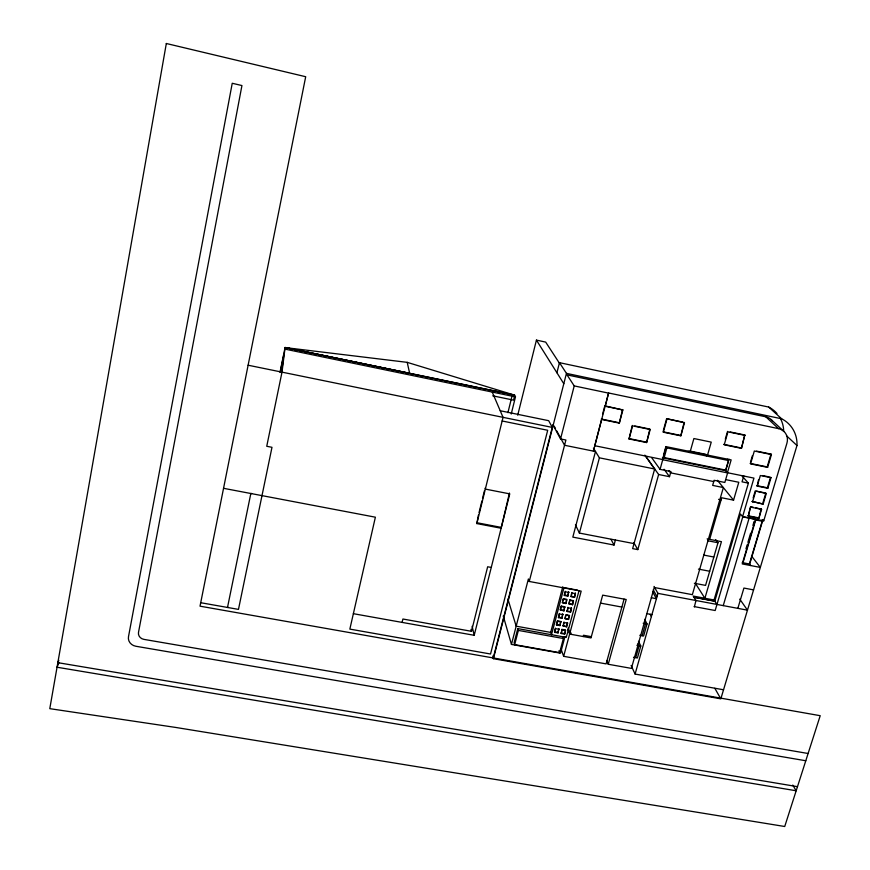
<?xml version="1.0" encoding="UTF-8"?>
<svg xmlns="http://www.w3.org/2000/svg" width="870" height="870" viewBox="0 0 870 870"><rect width="100%" height="100%" fill="white"/><g stroke="black" fill="none" stroke-linecap="round" stroke-linejoin="round"><path stroke-width="1.3" d="M281.51 373.11L283.848 354.579L280.39 371.436M511.223 414.022L515.475 396.872L514.616 395.089L285.099 347.489L282 372.142L266.742 446.277L271.984 447.31L238.478 609.391L200.72 602.714M279.977 372.436L285.099 347.489M284.892 349.098L515.475 396.872M409.661 373.36L407.214 362.355L285.088 347.576L514.594 395.154L407.214 362.355M402.103 622.409L402.908 619.016L471.475 631.305L487.657 566.772L491.267 567.447M509.439 493.018L501.12 528.242L476.825 523.577L478.446 515.018M479.076 512.463L481.904 500.989M482.535 498.434L484.427 490.789M476.825 523.577L503.045 417.35L492.257 392.131M507.917 412.674L511.984 396.22L511.147 394.458M517.715 415.197L536.431 340.116L545.675 342.095L559.671 363.573M353.372 613.687L474.204 635.296L509.766 493.877L485.329 489.092L485.058 488.233M556.909 372.741L559.475 362.67L768.699 407.062A31.711 29.199 -39.3 0 1 776.986 413.5M493.268 657.959L552.287 427.42L548.687 420.688L500.217 410.738M768.699 407.062L781.651 418.796A32.636 29.95 -39 0 1 796.974 445.516L720.817 698.827L493.388 658.688L566.457 373.371L559.475 362.67M624.084 599.115L606.118 663.886L563.651 656.317L581.182 591.132L529.254 581.464L565.891 440.024L560.541 438.937L574.222 385.91L567.033 374.883L765.839 416.817A12.626 11.625 -40 0 1 772.255 420.765M565.032 636.361L560.519 653.174L511.451 644.42L528.384 578.974L529.254 581.464M579.029 590.73L566.261 637.395L517.802 628.597L514.126 642.778L514.67 644.637L559.606 652.652L563.39 638.526L562.705 636.699M514.67 644.637L518.357 630.413L517.802 628.597M602.573 414.24L604.476 407.04M594.765 445.897L601.594 419.46L619.32 423.124L622.855 409.955L604.791 405.833M605.205 406.431L608.271 394.186M593.383 451.117L608.598 392.979L778.476 428.627A12.996 11.908 -39.7 0 1 786.904 443.276L763.74 520.836L742.599 516.639L753.953 478.108L727.429 472.714L731.148 459.893L665.876 446.604L663.538 455.053M577.647 590.164L564.01 587.62L551.493 634.73L550.666 632.403L562.781 586.761M634.034 543.609L579.398 533.071L599.397 457.827L593.438 448.159M554.745 630.554L555.386 628.118M559.997 625.606L560.78 621.419L559.997 625.606L556.561 624.986L557.018 622.006M561.955 618.265L562.738 614.068L561.955 618.265L558.518 617.646L559.301 613.437M563.923 610.914L564.706 606.705L563.923 610.914L560.28 609.761L561.259 606.075L563.553 606.499M562.564 601.148L563.227 598.68M567.871 596.124L568.643 591.915L567.871 596.124L564.412 595.493L564.869 592.514M556.561 624.986L557.344 620.788L559.627 621.202M558.518 617.646L559.497 613.959L562.944 614.59M560.476 610.272L561.259 606.075M564.412 595.493L565.196 591.274M558.051 632.936L558.823 628.738L558.051 632.936L554.614 632.316L555.582 628.651L559.018 629.271M565.891 603.53L566.881 599.832L563.423 599.191L562.444 602.888L565.891 603.53L566.674 599.321L564.369 598.897M561.237 633.512L562.02 629.314L561.237 633.512L564.663 634.132L565.652 630.478L562.216 629.847M563.325 624.442L563.977 621.996M565.609 615.884L564.956 618.331L568.599 619.483L565.163 618.853L565.935 614.655L568.23 615.079M570.568 612.132L571.34 607.923L570.568 612.132L567.12 611.501L567.903 607.293M572.547 604.759L573.319 600.55L572.547 604.759L568.893 603.606L569.883 599.908L572.177 600.343M571.198 594.982L571.862 592.514M563.194 626.193L564.173 622.529L567.61 623.148L566.631 626.813L562.999 625.66L566.631 626.813M567.12 611.501L568.11 607.815L571.557 608.445M569.1 604.117L569.883 599.908M619.32 423.124L622.55 409.531M564.663 634.132L565.446 629.945L563.162 629.521M566.424 626.28L567.403 622.626L567.61 623.148M568.393 618.961L569.371 615.286L568.599 619.483M574.526 597.364L575.309 593.155L574.526 597.364L571.079 596.722L572.068 593.014L575.516 593.655M570.698 634.274L571.046 632.99L569.981 632.794L568.121 627.999M629.043 438.958L632.577 425.865L650.184 429.508L646.617 442.558L629.043 438.958L632.262 425.43M583.183 636.535L583.531 635.252L591.339 636.666M556.778 430.944L564.532 445.266L595.482 451.541L572.819 537.116L614.035 545.044L615.405 540.02M646.617 442.558L649.857 429.073L634.774 425.952M663.353 430.476L666.605 418.709L684.472 422.787L680.829 435.837L663.342 432.227L666.953 419.133M644.833 455.13L654.653 468.995L632.642 548.622L637.808 549.612L658.633 474.509L645.366 455.793M606.64 660.537L608.228 664.256L631.402 668.388L654.24 587.489L692.346 594.667L723.372 487.559L712.65 485.395L714.118 480.294L724.84 482.458L727.614 472.921L662.733 459.719L666.181 446.571M658.633 474.509L669.498 476.695L670.933 471.562L660.069 469.365L662.733 459.719M727.309 459.186L728.473 460.513L725.7 470.104L664.191 457.576L666.877 447.887L665.876 446.604M608.228 664.256L626.215 599.506L602.692 595.134L590.991 637.949L569.632 634.078L567.773 629.271M680.829 435.837L684.103 422.352L684.472 422.787M635.742 657.666L639.124 645.703L637.96 643.332M642.158 635.731L645.562 623.67L644.376 621.365M638.46 641.255L640.798 646.008L637.416 657.97L633.501 657.274M644.648 619.331L647.041 623.942L643.626 636.003L639.776 635.296M723.535 689.769L635.089 674.065L657.948 593.373L654.033 586.434M725.297 439.176L727.537 431.4M727.614 472.921L725.689 470.692L729.016 459.197M709.659 539.367L721.708 497.77L733.562 500.141L738.793 482.263L725.721 479.62M694.358 606.868L695.978 600.507L693.216 596.059L714.053 599.985L716.967 604.454M744.785 434.989L741.447 448.365L744.785 434.989L730.191 431.955M715.695 539.563L718 542.739L705.57 585.39L694.347 583.27M743.817 475.825L742.045 481.849L748.396 483.133L714.053 599.985M750.505 462.122L752.387 455.706M714.814 601.159L693.945 597.233L714.814 601.159L740.446 514.007L742.773 516.856L755.475 519.379L742.24 563.923L760.326 567.414L751.517 556.028M742.773 516.856L715.173 610.522L694.206 606.607M755.856 507.754L761.576 509.32L758.901 518.324L748.32 516.225L750.179 507.993M753.148 497.934L755.225 490.919L766.274 493.551L763.142 504.078L752.115 501.446L763.142 504.078M767.84 488.266L767.394 487.787L770.548 477.206L770.994 477.684L767.84 488.266L757.226 486.123L758.531 479.751M748.32 516.225L750.56 506.699L753.202 507.232M752.55 501.946L755.66 491.409M757.226 486.123L760.358 475.52L770.994 477.684M723.242 605.618L749.135 518.118L748.461 517.313M770.983 454.107L771.44 454.553L767.634 467.364L767.188 466.896L770.983 454.107L756.519 451.117M745.992 548.72L747.145 544.837M747.917 542.238L750.614 533.169M752.92 525.393L754.072 521.5M742.969 562.792L755.704 519.945L754.845 518.911M758.901 518.324L761.141 508.819M762.696 503.567L765.828 493.051L756.552 491.18M761.587 520.249L762.457 521.282L749.679 564.086L742.251 562.575M737.847 608.358L743.915 588.055L753.561 589.893M59.019 662.44L57.05 667.236L796.17 790.765L792.777 785.077M58.823 660.286L57.844 662.668L797.486 786.665M808.11 753.496L143.92 639.374A6.634 6.003 5.3 0 1 138.504 632.359L241.936 85.554L232.236 83.27L128.488 636.72A9.026 8.145 5.5 0 0 135.872 646.258L805.783 760.75M550.666 632.403L516.171 626.172L507.895 598.995M518.357 630.413L563.39 638.526M557.539 621.321L560.976 621.941M556.365 624.453L559.801 625.084M636.883 645.301L640.798 646.008M554.418 631.772L557.844 632.392M561.041 632.968L564.467 633.588M561.454 606.586L564.902 607.227M643.18 623.235L647.041 623.942M560.28 609.761L563.716 610.392M566.925 610.979L570.361 611.61M566.142 615.177L569.578 615.808M558.322 617.113L561.759 617.743M565.402 591.774L568.86 592.426M564.206 594.982L567.664 595.624M570.872 596.211L574.309 596.853M600.507 603.106L621.876 607.064M646.856 613.644L651.934 614.59M570.089 600.42L573.537 601.061M562.237 602.377L565.685 603.019M568.893 603.606L572.329 604.237M657.948 593.373L747.471 610.164L739.761 599.104M651.347 597.744L656.437 598.69L652.587 591.774M223.546 488.309L375.383 517.193L349.849 629.108L490.539 654.012L547.698 430.28L502.142 420.982M476.564 522.663L500.815 527.318M698.447 569.1L709.692 571.253M703.819 555.093L713.835 557.028M707.125 538.878L721.437 541.673L704.896 598.255L695.543 583.596M707.962 540.781L718 542.739M747.895 515.714L758.466 517.813M755.704 519.945L762.457 521.282M718.566 499.358L721.11 499.869M750.995 507.21L761.576 509.32M756.791 485.634L767.394 487.787M599.397 457.827L654.653 468.995M713.748 481.567L670.574 472.845L669.019 470.735M628.727 438.513L646.29 442.112M705.842 454.325L689.866 451.041L690.236 451.497L693.89 438.534L711.247 442.123L707.56 455.053L707.169 454.597M750.125 463.405L767.188 466.896M767.634 467.364L750.56 463.873L754.323 451.019L771.44 454.553M666.877 447.887L728.473 460.513M248.113 365.215L552.287 427.42M762.577 475.585L769.221 476.934M662.44 457.805L725.689 470.692M594.645 445.701L662.592 459.523M285.088 347.576L409.672 373.328M492.735 395.828L513.572 400.135L514.42 396.72L513.572 394.958M601.3 419.035L619.027 422.7M662.994 431.781L680.46 435.391M723.807 444.352L741.022 447.909M741.447 448.365L724.221 444.798L727.94 431.835L745.209 435.435M667.856 418.97L682.852 422.091M605.085 406.246L622.855 409.955M574.222 385.91L608.717 393.153M566.457 373.371L781.651 418.796M771.233 419.644L784.022 431.52M786.513 435.761L796.974 445.516M765.839 416.817L778.476 428.627M742.186 476.118L748.396 483.133M763.74 520.836L762.675 519.586L749.429 563.956L750.636 565.543M705.439 454.705L706.538 456.01M717.38 480.294L733.562 500.141M688.192 451.171L689.247 452.476M663.201 456.261L664.191 457.576M664.082 469.267L669.498 476.695M651.63 457.631L660.069 469.365M536.431 340.116L563.803 383.724M633.806 542.63L637.808 549.612M714.825 688.3L720.153 697.664M653.229 589.871L657.013 596.646M554.201 426.159L555.484 428.551M552.863 424.712L560.541 438.937M611.023 539.378L614.035 545.044M650.129 614.285L651.358 616.612M575.429 524.784L579.398 533.071M631.109 665.43L635.089 674.065M560.943 648.879L563.651 656.317M558.932 650.793L559.606 652.652M503.262 616.014L511.451 644.42M492.724 656.056L493.388 658.688M472.116 626.313L474.204 635.296M471.018 629.347L471.475 631.305M228.364 607.412A16.497 6.405 10.2 0 0 227.505 607.456L250.832 493.497A16.845 5.285 11 0 1 251.691 493.507M780.031 417.774A31.711 29.199 -39.3 0 1 783.663 430.4M166.322 43.5L49.786 708.658L175.827 727.461L784.729 826.5L820.214 715.695L200.024 606.172L305.696 76.723L166.322 43.5"/></g></svg>
